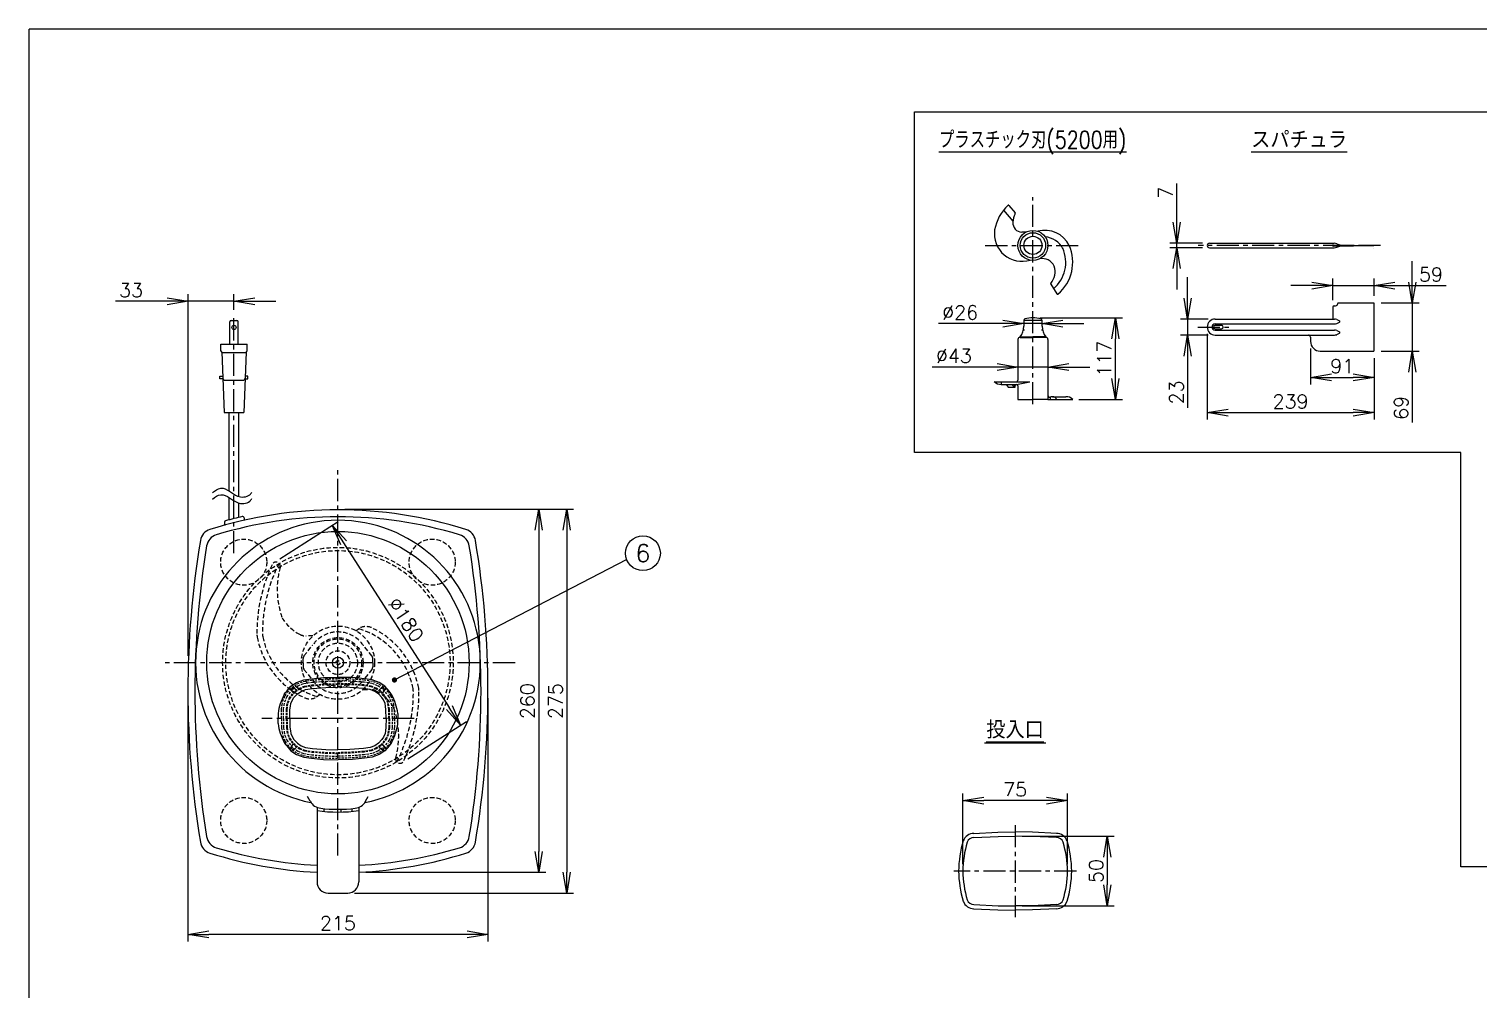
# Model space of a CAD drawing. Extents: x 115 to 2025, y 0 to 1377.
# Drawn here: x 115 to 1154, y 688 to 1377 of the extents above; entities that cross this region are included whole.
import ezdxf
from ezdxf.enums import TextEntityAlignment as Align

# ---------------------------------------------------------------- set-up
doc = ezdxf.new("R2010")
doc.units = 0
doc.header["$LTSCALE"] = 0.5
doc.header["$MEASUREMENT"] = 0
doc.header["$PDMODE"] = 3
doc.header["$PDSIZE"] = 2.5
doc.linetypes.add('CENTER', pattern=[50.8, 31.75, -6.35, 6.35, -6.35])
doc.linetypes.add('HIDDEN', pattern=[9.525, 6.35, -3.175])
doc.layers.get('0').update_dxf_attribs({"linetype": 'CONTINUOUS'})
doc.layers.get('Defpoints').update_dxf_attribs({"linetype": 'CONTINUOUS'})
for name, color, linetype in [('DANMEN', 7, 'CONTINUOUS'), ('KIKI-2D2', 7, 'CONTINUOUS'), ('SIYOU', 7, 'CONTINUOUS'), ('SUNPOU', 7, 'CONTINUOUS'), ('WAKU', 7, 'CONTINUOUS')]:
    doc.layers.add(name, color=color, linetype=linetype)
doc.styles.get("Standard").update_dxf_attribs({"font": 'romans.shx', "bigfont": 'extfont.shx'})
doc.dimstyles.get("Standard").update_dxf_attribs({"dimscale": 5, "dimtxt": 2, "dimasz": 3, "dimexe": 1, "dimexo": 1, "dimgap": 0.6, "dimtad": 3, "dimdec": 0, "dimzin": 0, "dimdsep": 46, "dimtxsty": 'STANDARD', "dimblk": 'OPEN', "dimcen": 1.5, "dimadec": 0, "dimazin": 0, "dimtfac": 1, "dimtdec": 0, "dimtmove": 0, "dimatfit": 0, "dimldrblk": 'OPEN', "dimfxl": 1, "dimtolj": 1, "dimtzin": 0, "dimarcsym": 0})
doc.dimstyles.new('STYLE_1', dxfattribs={"dimscale": 5, "dimtxt": 2, "dimasz": 3, "dimexe": 1, "dimexo": 1, "dimgap": 0.6, "dimtad": 3, "dimdec": 0, "dimlfac": 2, "dimzin": 0, "dimdsep": 46, "dimtxsty": 'STANDARD', "dimblk1": 'OPEN', "dimblk2": 'OPEN', "dimsah": 1, "dimcen": 1.5, "dimadec": 0, "dimazin": 0, "dimtfac": 1, "dimtdec": 0, "dimtmove": 0, "dimatfit": 0, "dimldrblk": 'DOTSMALL', "dimfxl": 1, "dimtvp": 1, "dimtolj": 1, "dimtzin": 0, "dimarcsym": 0})

# ---------------------------------------------------------------- blocks, each defined once
blk = doc.blocks.new('_OPEN')
at = {"color": 0, "linetype": 'ByBlock'}
for p, q in [((-1, 0.167), (0, 0)), ((0, 0), (-1, -0.167)), ((0, 0), (-1, 0))]:
    blk.add_line(p, q, dxfattribs=at)
blk = doc.blocks.new('*D25')
at = {"layer": 'Defpoints', "color": 0}
for p in [(964.8, 1169), (945, 1157.5), (964.8, 1157.5)]:
    blk.add_point(p, dxfattribs=at)
at = {"layer": 'SUNPOU', "color": 0, "lineweight": -2}
for p, q in [((945, 1184), (945, 1199)), ((959.8, 1169), (940, 1169)), ((945, 1169), (945, 1157.5)), ((959.8, 1157.5), (940, 1157.5)), ((945, 1142.5), (945, 1105.3))]:
    blk.add_line(p, q, dxfattribs=at)
at = {"layer": 'SUNPOU', "color": 0, "lineweight": -2, "xscale": 15, "yscale": 15, "zscale": 15}
for p, rotation in [((945, 1169), 270), ((945, 1157.5), 90)]:
    blk.add_blockref('_OPEN', p, dxfattribs=dict(at, rotation=rotation))
at = {"layer": 'SUNPOU', "color": 0, "insert": (937, 1116.4), "char_height": 10, "attachment_point": 5, "rotation": 90}
blk.add_mtext('\\A1;23', dxfattribs=at)
blk = doc.blocks.new('_DotSmall')
at = {"color": 0, "linetype": 'ByBlock', "const_width": 0.5}
blk.add_lwpolyline([(-0.0625, 0, 1), (0.0625, 0, 1)], format="xyb", close=True, dxfattribs=at)
blk = doc.blocks.new('*D22')
at = {"layer": 'Defpoints', "color": 0}
for p in [(834.2, 1169.9), (893.3, 1169.9), (862.1, 1111.4)]:
    blk.add_point(p, dxfattribs=at)
at = {"layer": 'SUNPOU', "color": 0, "lineweight": -2}
for p, q in [((839.2, 1169.9), (898.3, 1169.9)), ((893.3, 1126.4), (893.3, 1154.9)), ((867.1, 1111.4), (898.3, 1111.4))]:
    blk.add_line(p, q, dxfattribs=at)
at = {"layer": 'SUNPOU', "color": 0, "lineweight": -2, "xscale": 15, "yscale": 15, "zscale": 15}
for p, rotation in [((893.3, 1169.9), 90), ((893.3, 1111.4), 270)]:
    blk.add_blockref('_OPEN', p, dxfattribs=dict(at, rotation=rotation))
at = {"layer": 'SUNPOU', "color": 0, "insert": (885.3, 1140.6), "char_height": 10, "attachment_point": 5, "rotation": 90}
blk.add_mtext('\\A1;117', dxfattribs=at)
blk = doc.blocks.new('*D21')
at = {"layer": 'Defpoints', "color": 0}
for p in [(823.5, 1134.6), (823.5, 1134.5), (845, 1135.9)]:
    blk.add_point(p, dxfattribs=at)
at = {"layer": 'SUNPOU', "color": 0, "lineweight": -2}
for p, q in [((808.5, 1134.6), (762, 1134.6)), ((823.5, 1139.5), (823.5, 1139.6)), ((845, 1134.6), (823.5, 1134.6)), ((860, 1134.6), (875, 1134.6)), ((845, 1130.9), (845, 1129.6))]:
    blk.add_line(p, q, dxfattribs=at)
at = {"layer": 'SUNPOU', "color": 0, "lineweight": -2, "xscale": 15, "yscale": 15, "zscale": 15}
blk.add_blockref('_OPEN', (823.5, 1134.6), dxfattribs=at)
at = {"layer": 'SUNPOU', "color": 0, "lineweight": -2, "xscale": 15, "yscale": 15, "zscale": 15, "rotation": 180}
blk.add_blockref('_OPEN', (845, 1134.6), dxfattribs=at)
at = {"layer": 'SUNPOU', "color": 0, "insert": (777.6, 1142.6), "char_height": 10, "attachment_point": 5}
blk.add_mtext('\\A1;%%C43', dxfattribs=at)
blk = doc.blocks.new('*D20')
at = {"layer": 'Defpoints', "color": 0}
for p in [(827.7, 1166.6), (827.7, 1165.7), (840.7, 1166.6)]:
    blk.add_point(p, dxfattribs=at)
at = {"layer": 'SUNPOU', "color": 0, "lineweight": -2}
for p, q in [((812.7, 1165.7), (766.5, 1165.7)), ((840.7, 1165.7), (827.7, 1165.7)), ((855.7, 1165.7), (870.7, 1165.7)), ((827.7, 1161.6), (827.7, 1160.7)), ((840.7, 1161.6), (840.7, 1160.7))]:
    blk.add_line(p, q, dxfattribs=at)
at = {"layer": 'SUNPOU', "color": 0, "lineweight": -2, "xscale": 15, "yscale": 15, "zscale": 15}
blk.add_blockref('_OPEN', (827.7, 1165.7), dxfattribs=at)
at = {"layer": 'SUNPOU', "color": 0, "lineweight": -2, "xscale": 15, "yscale": 15, "zscale": 15, "rotation": 180}
blk.add_blockref('_OPEN', (840.7, 1165.7), dxfattribs=at)
at = {"layer": 'SUNPOU', "color": 0, "insert": (782.1, 1173.7), "char_height": 10, "attachment_point": 5}
blk.add_mtext('\\A1;%%C26', dxfattribs=at)
blk = doc.blocks.new('*D19')
at = {"layer": 'Defpoints', "color": 0}
for p in [(959.1, 1163.3), (1078.6, 1146), (1078.6, 1102)]:
    blk.add_point(p, dxfattribs=at)
at = {"layer": 'SUNPOU', "color": 0, "lineweight": -2}
for p, q in [((959.1, 1158.3), (959.1, 1097)), ((1078.6, 1141), (1078.6, 1097)), ((974.1, 1102), (1063.6, 1102))]:
    blk.add_line(p, q, dxfattribs=at)
at = {"layer": 'SUNPOU', "color": 0, "lineweight": -2, "xscale": 15, "yscale": 15, "zscale": 15, "rotation": 180}
blk.add_blockref('_OPEN', (959.1, 1102), dxfattribs=at)
at = {"layer": 'SUNPOU', "color": 0, "lineweight": -2, "xscale": 15, "yscale": 15, "zscale": 15}
blk.add_blockref('_OPEN', (1078.6, 1102), dxfattribs=at)
at = {"layer": 'SUNPOU', "color": 0, "insert": (1018.8, 1110), "char_height": 10, "attachment_point": 5}
blk.add_mtext('\\A1;239', dxfattribs=at)
blk = doc.blocks.new('*D18')
at = {"layer": 'Defpoints', "color": 0}
for p in [(1078.6, 1180.5), (1078.6, 1146), (1106, 1146)]:
    blk.add_point(p, dxfattribs=at)
at = {"layer": 'SUNPOU', "color": 0, "lineweight": -2}
for p, q in [((1106, 1195.5), (1106, 1210.5)), ((1083.6, 1180.5), (1111, 1180.5)), ((1106, 1180.5), (1106, 1146)), ((1083.6, 1146), (1111, 1146)), ((1106, 1131), (1106, 1094.8))]:
    blk.add_line(p, q, dxfattribs=at)
at = {"layer": 'SUNPOU', "color": 0, "lineweight": -2, "xscale": 15, "yscale": 15, "zscale": 15}
for p, rotation in [((1106, 1180.5), 270), ((1106, 1146), 90)]:
    blk.add_blockref('_OPEN', p, dxfattribs=dict(at, rotation=rotation))
at = {"layer": 'SUNPOU', "color": 0, "insert": (1098, 1105.4), "char_height": 10, "attachment_point": 5, "rotation": 90}
blk.add_mtext('\\A1;69', dxfattribs=at)
blk = doc.blocks.new('*D17')
at = {"layer": 'Defpoints', "color": 0}
for p in [(1078.6, 1193), (1049.1, 1177.5), (1078.6, 1180.5)]:
    blk.add_point(p, dxfattribs=at)
at = {"layer": 'SUNPOU', "color": 0, "lineweight": -2}
for p, q in [((1049.1, 1182.5), (1049.1, 1198)), ((1078.6, 1185.5), (1078.6, 1198)), ((1034.1, 1193), (1019.1, 1193)), ((1049.1, 1193), (1078.6, 1193)), ((1093.6, 1193), (1130.3, 1193))]:
    blk.add_line(p, q, dxfattribs=at)
at = {"layer": 'SUNPOU', "color": 0, "lineweight": -2, "xscale": 15, "yscale": 15, "zscale": 15}
blk.add_blockref('_OPEN', (1049.1, 1193), dxfattribs=at)
at = {"layer": 'SUNPOU', "color": 0, "lineweight": -2, "xscale": 15, "yscale": 15, "zscale": 15, "rotation": 180}
blk.add_blockref('_OPEN', (1078.6, 1193), dxfattribs=at)
at = {"layer": 'SUNPOU', "color": 0, "insert": (1119.4, 1201), "char_height": 10, "attachment_point": 5}
blk.add_mtext('\\A1;59', dxfattribs=at)
blk = doc.blocks.new('*D16')
at = {"layer": 'Defpoints', "color": 0}
for p in [(937.3, 1223.3), (960.7, 1223.3), (960.7, 1220.1)]:
    blk.add_point(p, dxfattribs=at)
at = {"layer": 'SUNPOU', "color": 0, "lineweight": -2}
for p, q in [((937.3, 1238.3), (937.3, 1266)), ((955.7, 1223.3), (932.3, 1223.3)), ((955.7, 1220.1), (932.3, 1220.1)), ((937.3, 1220.1), (937.3, 1223.3)), ((937.3, 1205.1), (937.3, 1190.1))]:
    blk.add_line(p, q, dxfattribs=at)
at = {"layer": 'SUNPOU', "color": 0, "lineweight": -2, "xscale": 15, "yscale": 15, "zscale": 15}
for p, rotation in [((937.3, 1223.3), 270), ((937.3, 1220.1), 90)]:
    blk.add_blockref('_OPEN', p, dxfattribs=dict(at, rotation=rotation))
at = {"layer": 'SUNPOU', "color": 0, "insert": (929.3, 1259.6), "char_height": 10, "attachment_point": 5, "rotation": 90}
blk.add_mtext('\\A1;7', dxfattribs=at)
blk = doc.blocks.new('*D15')
at = {"layer": 'Defpoints', "color": 0}
for p in [(1033.1, 1153), (1078.6, 1146), (1078.6, 1127.2)]:
    blk.add_point(p, dxfattribs=at)
at = {"layer": 'SUNPOU', "color": 0, "lineweight": -2}
for p, q in [((1033.1, 1148), (1033.1, 1122.2)), ((1078.6, 1141), (1078.6, 1122.2)), ((1048.1, 1127.2), (1063.6, 1127.2))]:
    blk.add_line(p, q, dxfattribs=at)
at = {"layer": 'SUNPOU', "color": 0, "lineweight": -2, "xscale": 15, "yscale": 15, "zscale": 15, "rotation": 180}
blk.add_blockref('_OPEN', (1033.1, 1127.2), dxfattribs=at)
at = {"layer": 'SUNPOU', "color": 0, "lineweight": -2, "xscale": 15, "yscale": 15, "zscale": 15}
blk.add_blockref('_OPEN', (1078.6, 1127.2), dxfattribs=at)
at = {"layer": 'SUNPOU', "color": 0, "insert": (1055.8, 1135.2), "char_height": 10, "attachment_point": 5}
blk.add_mtext('\\A1;91', dxfattribs=at)
blk = doc.blocks.new('*D27')
at = {"layer": 'Defpoints', "color": 0}
for p in [(784, 824.1), (784, 773.6), (859, 773.6)]:
    blk.add_point(p, dxfattribs=at)
at = {"layer": 'SUNPOU', "color": 0, "lineweight": -2}
for p, q in [((784, 778.6), (784, 829.1)), ((844, 824.1), (799, 824.1)), ((859, 778.6), (859, 829.1))]:
    blk.add_line(p, q, dxfattribs=at)
at = {"layer": 'SUNPOU', "color": 0, "lineweight": -2, "xscale": 15, "yscale": 15, "zscale": 15, "rotation": 180}
blk.add_blockref('_OPEN', (784, 824.1), dxfattribs=at)
at = {"layer": 'SUNPOU', "color": 0, "lineweight": -2, "xscale": 15, "yscale": 15, "zscale": 15}
blk.add_blockref('_OPEN', (859, 824.1), dxfattribs=at)
at = {"layer": 'SUNPOU', "color": 0, "insert": (821.5, 832.1), "char_height": 10, "attachment_point": 5}
blk.add_mtext('\\A1;75', dxfattribs=at)
blk = doc.blocks.new('*D26')
at = {"layer": 'Defpoints', "color": 0}
for p in [(821.5, 798.6), (821.5, 748.6), (887.5, 748.6)]:
    blk.add_point(p, dxfattribs=at)
at = {"layer": 'SUNPOU', "color": 0, "lineweight": -2}
for p, q in [((826.5, 798.6), (892.5, 798.6)), ((887.5, 783.6), (887.5, 763.6)), ((826.5, 748.6), (892.5, 748.6))]:
    blk.add_line(p, q, dxfattribs=at)
at = {"layer": 'SUNPOU', "color": 0, "lineweight": -2, "xscale": 15, "yscale": 15, "zscale": 15}
for p, rotation in [((887.5, 798.6), 90), ((887.5, 748.6), 270)]:
    blk.add_blockref('_OPEN', p, dxfattribs=dict(at, rotation=rotation))
at = {"layer": 'SUNPOU', "color": 0, "insert": (879.5, 773.6), "char_height": 10, "attachment_point": 5, "rotation": 90}
blk.add_mtext('\\A1;50', dxfattribs=at)
blk = doc.blocks.new('*D33')
at = {"layer": 'Defpoints', "color": 0}
for p in [(290.4, 994.5), (424.2, 878.1), (382.3, 851.2)]:
    blk.add_point(p, dxfattribs=at)
at = {"layer": 'SUNPOU', "color": 0, "lineweight": -2}
for p, q in [((294.6, 997.2), (336.5, 1024)), ((340.4, 1008.7), (416.1, 890.7)), ((386.5, 853.9), (428.4, 880.8))]:
    blk.add_line(p, q, dxfattribs=at)
at = {"layer": 'SUNPOU', "color": 0, "lineweight": -2, "xscale": 15, "yscale": 15, "zscale": 15}
for p, rotation in [((332.3, 1021.3), 122.68293713947), ((424.2, 878.1), 302.68293713947)]:
    blk.add_blockref('_OPEN', p, dxfattribs=dict(at, rotation=rotation))
at = {"layer": 'SUNPOU', "color": 0, "insert": (385.1, 953.7), "char_height": 10, "attachment_point": 5, "rotation": 302.6829}
blk.add_mtext('\\A1;%%C180', dxfattribs=at)
blk = doc.blocks.new('*D32')
at = {"layer": 'Defpoints', "color": 0}
for p in [(229.1, 1181.7), (261.8, 1170.5), (229.1, 922.8)]:
    blk.add_point(p, dxfattribs=at)
at = {"layer": 'SUNPOU', "color": 0, "lineweight": -2}
for p, q in [((229.1, 927.8), (229.1, 1186.7)), ((261.8, 1175.5), (261.8, 1186.7)), ((214.1, 1181.7), (177, 1181.7)), ((261.8, 1181.7), (229.1, 1181.7)), ((276.8, 1181.7), (291.8, 1181.7))]:
    blk.add_line(p, q, dxfattribs=at)
at = {"layer": 'SUNPOU', "color": 0, "lineweight": -2, "xscale": 15, "yscale": 15, "zscale": 15}
blk.add_blockref('_OPEN', (229.1, 1181.7), dxfattribs=at)
at = {"layer": 'SUNPOU', "color": 0, "lineweight": -2, "xscale": 15, "yscale": 15, "zscale": 15, "rotation": 180}
blk.add_blockref('_OPEN', (261.8, 1181.7), dxfattribs=at)
at = {"layer": 'SUNPOU', "color": 0, "insert": (188.1, 1189.7), "char_height": 10, "attachment_point": 5}
blk.add_mtext('\\A1;33', dxfattribs=at)
blk = doc.blocks.new('*D31')
at = {"layer": 'Defpoints', "color": 0}
for p in [(228.8, 902.3), (443.8, 902.3), (228.8, 728.2)]:
    blk.add_point(p, dxfattribs=at)
at = {"layer": 'SUNPOU', "color": 0, "lineweight": -2}
for p, q in [((228.8, 897.3), (228.8, 723.2)), ((443.8, 897.3), (443.8, 723.2)), ((428.8, 728.2), (243.8, 728.2))]:
    blk.add_line(p, q, dxfattribs=at)
at = {"layer": 'SUNPOU', "color": 0, "lineweight": -2, "xscale": 15, "yscale": 15, "zscale": 15, "rotation": 180}
blk.add_blockref('_OPEN', (228.8, 728.2), dxfattribs=at)
at = {"layer": 'SUNPOU', "color": 0, "lineweight": -2, "xscale": 15, "yscale": 15, "zscale": 15}
blk.add_blockref('_OPEN', (443.8, 728.2), dxfattribs=at)
at = {"layer": 'SUNPOU', "color": 0, "insert": (336.3, 736.2), "char_height": 10, "attachment_point": 5}
blk.add_mtext('\\A1;215', dxfattribs=at)
blk = doc.blocks.new('*D30')
at = {"layer": 'Defpoints', "color": 0}
for p in [(336.3, 1032.8), (351.3, 772.7), (480.2, 772.7)]:
    blk.add_point(p, dxfattribs=at)
at = {"layer": 'SUNPOU', "color": 0, "lineweight": -2}
for p, q in [((341.3, 1032.8), (485.2, 1032.8)), ((480.2, 1017.8), (480.2, 787.7)), ((356.3, 772.7), (485.2, 772.7))]:
    blk.add_line(p, q, dxfattribs=at)
at = {"layer": 'SUNPOU', "color": 0, "lineweight": -2, "xscale": 15, "yscale": 15, "zscale": 15}
for p, rotation in [((480.2, 1032.8), 90), ((480.2, 772.7), 270)]:
    blk.add_blockref('_OPEN', p, dxfattribs=dict(at, rotation=rotation))
at = {"layer": 'SUNPOU', "color": 0, "insert": (472.2, 895.3), "char_height": 10, "attachment_point": 5, "rotation": 90}
blk.add_mtext('\\A1;260', dxfattribs=at)
blk = doc.blocks.new('*D51')
at = {"layer": 'Defpoints', "color": 0}
for p in [(356.3, 1032.8), (343.3, 757.8), (500.2, 757.8)]:
    blk.add_point(p, dxfattribs=at)
at = {"layer": 'SUNPOU', "color": 0, "lineweight": -2}
for p, q in [((361.3, 1032.8), (505.2, 1032.8)), ((500.2, 1017.8), (500.2, 772.8)), ((348.3, 757.8), (505.2, 757.8))]:
    blk.add_line(p, q, dxfattribs=at)
at = {"layer": 'SUNPOU', "color": 0, "lineweight": -2, "xscale": 15, "yscale": 15, "zscale": 15}
for p, rotation in [((500.2, 1032.8), 90), ((500.2, 757.8), 270)]:
    blk.add_blockref('_OPEN', p, dxfattribs=dict(at, rotation=rotation))
at = {"layer": 'SUNPOU', "color": 0, "insert": (492.2, 895.3), "char_height": 10, "attachment_point": 5, "rotation": 90}
blk.add_mtext('\\A1;275', dxfattribs=at)

msp = doc.modelspace()

# ---------------------------------------------------------------- linework, layer by layer
at = {"color": 2}
for p, q in [((813.27, 1247.08), (819.94, 1239.09)), ((817.07, 1250.34), (821.52, 1245)), ((829.2, 1231.24), (826.28, 1231.24)), ((960.71, 1223.3), (1050.12, 1223.3)), ((960.71, 1220.05), (1050.12, 1220.05)), ((1049.08, 1221.43), (1049.08, 1221.92)), ((1049.34, 1222.17), (1078.58, 1221.73)), ((1049.34, 1221.18), (1078.58, 1221.63)), ((1051.98, 1222.94), (1054.08, 1222.1)), ((1051.98, 1220.41), (1054.08, 1221.25)), ((1052.58, 1222.12), (1052.58, 1221.23)), ((1078.58, 1219.54), (1078.58, 1219.64)), ((846.95, 1193.92), (851.41, 1186.96)), ((1049.08, 1177.51), (1049.08, 1169.01)), ((1050.08, 1178.51), (1051.08, 1178.51)), ((1052.58, 1180.51), (1052.58, 1180.01)), ((1052.58, 1180.51), (1078.58, 1180.51)), ((1078.58, 1180.51), (1078.58, 1146.01)), ((827.73, 1168.14), (827.73, 1163.88)), ((827.73, 1168.14), (840.73, 1168.14)), ((840.73, 1168.14), (840.73, 1163.88)), ((964.83, 1169.01), (1050.22, 1169.01)), ((964.83, 1165.51), (1050.22, 1165.51)), ((964.83, 1164.51), (969.33, 1164.51)), ((1051.89, 1168.73), (1053.81, 1167.71)), ((1051.89, 1165.8), (1053.81, 1166.82)), ((823.48, 1154.38), (823.48, 1125.13)), ((824.98, 1155.88), (834.23, 1155.88)), ((825.11, 1156.13), (825.11, 1155.88)), ((825.11, 1156.13), (834.23, 1156.13)), ((843.36, 1156.13), (834.23, 1156.13)), ((843.48, 1155.88), (834.23, 1155.88)), ((843.36, 1156.13), (843.36, 1155.88)), ((844.98, 1154.38), (844.98, 1111.38)), ((964.83, 1162.01), (969.33, 1162.01)), ((964.83, 1161.01), (1050.22, 1161.01)), ((964.83, 1157.51), (1050.22, 1157.51)), ((1033.08, 1156.01), (1033.08, 1153.01)), ((1051.89, 1160.73), (1053.81, 1159.71)), ((1051.89, 1157.8), (1053.81, 1158.82)), ((253.14, 1145.15), (254.83, 1102.07)), ((270.5, 1145.15), (268.8, 1102.07)), ((1040.08, 1146.01), (1078.58, 1146.01)), ((255.02, 1125.28), (268.62, 1125.28)), ((806.57, 1124.13), (831.98, 1124.13)), ((811.57, 1124.13), (811.57, 1122.13)), ((811.57, 1122.13), (822.48, 1122.13)), ((814.99, 1122.13), (816.54, 1120.31)), ((819.2, 1122.13), (820.9, 1120.13)), ((820.51, 1122.13), (821.55, 1120.91)), ((822.48, 1122.13), (831.98, 1124.13)), ((816.92, 1120.13), (820.9, 1120.13)), ((820.9, 1120.13), (821.13, 1120.13)), ((823.48, 1121.13), (823.48, 1111.38)), ((846.62, 1112.88), (845.98, 1112.88)), ((846.62, 1112.88), (846.62, 1111.38)), ((848.19, 1113.38), (857.75, 1113.38)), ((823.48, 1111.38), (834.23, 1111.38)), ((844.98, 1111.38), (834.23, 1111.38)), ((844.98, 1111.38), (862.75, 1111.38))]:
    msp.add_line(p, q, dxfattribs=at)
for points in [[(253.94, 1126.25), (251.81, 1126.25), (251.81, 1128.07), (253.81, 1128.07)], [(269.7, 1126.25), (271.83, 1126.25), (271.83, 1128.07), (269.83, 1128.07)], [(791.75, 800.57), (809.18, 801.38), (821.46, 801.57)], [(851.26, 800.57), (833.83, 801.38), (821.55, 801.57)], [(791.89, 797.57), (809.28, 798.38), (821.51, 798.57)], [(851.12, 797.57), (833.74, 798.38), (821.51, 798.57)], [(791.89, 749.58), (809.28, 748.77), (821.51, 748.57)], [(851.12, 749.58), (833.74, 748.77), (821.51, 748.57)], [(791.75, 746.58), (809.18, 745.77), (821.46, 745.58)], [(851.26, 746.58), (833.83, 745.77), (821.55, 745.58)]]:
    msp.add_lwpolyline(points, dxfattribs=at)
for radius in [10.75, 9.12, 6.5]:
    msp.add_circle((834.23, 1221.74), radius, dxfattribs=at)
for centre, radius, start, end in [((837.88, 1227.28), 31.58, 132.97988, 169.93656), ((816.69, 1250.02), 0.5, 39.80557, 132.97988), ((826.51, 1237.89), 6.66, 176.16374, 268.00614), ((835.12, 1237.36), 15.29, 152.39629, 176.35474), ((821.13, 1244.68), 0.5, 332.39629, 39.80557), ((826.44, 1230.14), 19.83, 172.30531, 287.0246), ((842.83, 1213.22), 19.32, 26.15487, 105.06521), ((841.48, 1211.85), 16.14, 27.89722, 84.48905), ((833.02, 1209.62), 24.73, 310.09328, 24.05536), ((833.02, 1209.62), 29.73, 310.09328, 24.05536), ((960.71, 1221.68), 1.62, 90, 180), ((960.71, 1221.68), 1.62, 180, 270), ((1049.33, 1221.92), 0.25, 89.12606, 180), ((1049.33, 1221.43), 0.25, 180, 270.87394), ((1050.12, 1218.3), 5, 68.17766, 90), ((1050.12, 1225.05), 5, 270, 291.82234), ((840.89, 1202.83), 9.48, 25.24622, 101.2601), ((837.37, 1202.87), 12.74, 319.05469, 18.30186), ((847.37, 1194.19), 0.5, 139.05469, 213.69007), ((851.82, 1187.24), 0.5, 213.69007, 313.60766), ((1050.08, 1177.51), 1, 90, 180), ((1051.08, 1180.01), 1.5, 270, 0), ((813.19, 1164.49), 14.55, 324.96297, 357.61355), ((828.73, 1168.14), 1, 105.46601, 180), ((834.23, 1148.26), 21.62, 74.53399, 105.46601), ((839.73, 1168.14), 1, 0, 74.53399), ((855.28, 1164.49), 14.55, 182.38645, 215.03703), ((964.83, 1163.26), 5.75, 90, 270), ((964.83, 1163.26), 2.25, 90, 270), ((964.83, 1163.26), 1.25, 90, 270), ((969.33, 1163.26), 1.25, 270, 90), ((1050.22, 1164.01), 5, 70.50907, 90), ((1050.22, 1170.51), 5, 270, 289.49093), ((1053.58, 1167.26), 0.5, 293.50065, 62.62952), ((824.98, 1154.38), 1.5, 90, 180), ((843.48, 1154.38), 1.5, 0, 90), ((1031.58, 1156.01), 1.5, 0, 90), ((1050.22, 1156.01), 5, 70.50907, 90), ((1050.22, 1162.51), 5, 270, 289.49093), ((1053.58, 1159.26), 0.5, 297.37048, 66.49935), ((1040.08, 1153.01), 7, 180, 270), ((255.35, 1126.74), 1.5, 187.84918, 256.99512), ((268.28, 1126.74), 1.5, 283.00488, 352.15082), ((811.32, 1128.76), 6.63, 224.23069, 272.1665), ((822.48, 1125.13), 1, 270, 0), ((822.48, 1121.13), 1, 0, 90), ((816.92, 1120.63), 0.5, 220.30528, 270), ((821.13, 1120.63), 0.5, 270, 46.48781), ((845.98, 1113.88), 1, 180, 270), ((848.28, 1110.39), 3, 19.43919, 123.60686), ((858, 1106.76), 6.63, 44.23069, 92.1665), ((791.89, 792.57), 8, 90, 160.15794), ((851.12, 792.57), 8, 19.84206, 90), ((856.65, 773), 75.64, 162.9769, 179.54772), ((856.65, 773), 72.64, 162.9769, 179.54772), ((791.89, 792.57), 5, 90, 160.15794), ((851.12, 792.57), 5, 19.84206, 90), ((786.37, 773), 72.64, 0.45228, 17.0231), ((786.37, 773), 75.64, 0.45228, 17.0231), ((856.65, 774.15), 75.64, 180.45228, 197.0231), ((856.65, 774.15), 72.64, 180.45228, 197.0231), ((786.37, 774.15), 72.64, 342.9769, 359.54772), ((786.37, 774.15), 75.64, 342.9769, 359.54772), ((791.89, 754.58), 8, 199.84206, 270), ((791.89, 754.58), 5, 199.84206, 270), ((851.12, 754.58), 5, 270, 340.15794), ((851.12, 754.58), 8, 270, 340.15794)]:
    msp.add_arc(centre, radius, start, end, dxfattribs=at)
at = {"layer": 'DANMEN', "color": 2, "linetype": 'CENTER'}
for p, q in [((834.23, 1107.97), (834.23, 1256.37)), ((800.06, 1221.74), (866.74, 1221.74)), ((1083.35, 1221.68), (952.72, 1221.68)), ((261.82, 1001.24), (261.82, 1170.48)), ((952.32, 1163.26), (976.75, 1163.26)), ((336.33, 784.61), (336.33, 1061.08)), ((463.26, 922.84), (209.39, 922.84)), ((390.88, 882.84), (281.77, 882.84)), ((821.51, 806.51), (821.51, 740.63)), ((865.42, 773.57), (777.59, 773.57))]:
    msp.add_line(p, q, dxfattribs=at)
at = {"layer": 'DANMEN', "color": 2}
for p, q in [((252.32, 1150.99), (271.32, 1150.99)), ((252.32, 1146.49), (252.32, 1150.99)), ((253.14, 1144.99), (270.5, 1144.99)), ((271.32, 1146.49), (271.32, 1150.99)), ((254.83, 1102.07), (268.8, 1102.07)), ((336.33, 916.37), (336.25, 916.37)), ((336.33, 916.37), (336.4, 916.37)), ((303.84, 861), (303.13, 861.71)), ((368.82, 861), (369.52, 861.71))]:
    msp.add_line(p, q, dxfattribs=at)
at = {"layer": 'DANMEN', "color": 2, "linetype": 'HIDDEN'}
for p, q in [((349.17, 945.74), (352.38, 947.91)), ((312, 927.67), (318.15, 935.26)), ((318.33, 941.95), (313.65, 941.95)), ((360.66, 927.67), (354.5, 935.26)), ((311.33, 922.84), (311.33, 925.78)), ((361.33, 922.84), (361.33, 925.78)), ((311.33, 922.84), (311.33, 919.91)), ((312, 918.02), (318.15, 910.43)), ((360.66, 918.02), (354.5, 910.43)), ((361.33, 922.84), (361.33, 919.91)), ((303.84, 904.69), (303.13, 903.98)), ((305.25, 904.69), (307.11, 902.83)), ((367.4, 904.69), (365.55, 902.83)), ((368.82, 904.69), (369.52, 903.98)), ((303.13, 902.57), (304.85, 900.85)), ((323.48, 899.95), (320.27, 897.77)), ((354.33, 903.74), (359.01, 903.74)), ((369.52, 902.57), (367.8, 900.85)), ((303.13, 863.12), (304.85, 864.84)), ((305.25, 861), (307.11, 862.85)), ((367.4, 861), (365.55, 862.85)), ((369.52, 863.12), (367.8, 864.84))]:
    msp.add_line(p, q, dxfattribs=at)
at = {"layer": 'DANMEN', "color": 2, "linetype": 'HIDDEN', "ltscale": 0.5}
for points in [[(300.16, 901.59), (303.33, 905.17), (307.2, 907.65), (311.52, 909.43), (317.37, 910.34), (327.38, 911.13), (336.18, 911.34)], [(301.28, 900.6), (304.31, 904.02), (307.9, 906.31), (311.93, 907.98), (317.54, 908.85), (327.46, 909.63), (336.22, 909.84)], [(302.78, 899.27), (305.63, 902.48), (308.83, 904.53), (312.48, 906.04), (317.78, 906.86), (327.56, 907.63), (336.27, 907.84)], [(303.15, 898.94), (305.95, 902.1), (309.06, 904.09), (312.61, 905.55), (317.83, 906.36), (327.59, 907.13), (336.28, 907.34)], [(369.5, 898.94), (366.7, 902.1), (363.59, 904.09), (360.04, 905.55), (354.82, 906.36), (345.06, 907.13), (336.38, 907.34)], [(369.88, 899.27), (367.03, 902.48), (363.82, 904.53), (360.18, 906.04), (354.88, 906.86), (345.09, 907.63), (336.39, 907.84)], [(371.37, 900.6), (368.34, 904.02), (364.75, 906.31), (360.72, 907.98), (355.11, 908.85), (345.19, 909.63), (336.44, 909.84)], [(372.5, 901.59), (369.32, 905.17), (365.45, 907.65), (361.13, 909.43), (355.28, 910.34), (345.27, 911.13), (336.47, 911.34)], [(295.83, 882.93), (295.93, 889.6), (296.33, 892.6), (296.81, 895.34), (298.41, 898.99), (299.8, 901.12)], [(297.33, 882.91), (297.42, 889.49), (297.81, 892.38), (298.25, 894.9), (299.73, 898.27), (301.06, 900.3)], [(299.33, 882.88), (299.42, 889.34), (299.79, 892.07), (300.18, 894.32), (301.5, 897.32), (302.73, 899.21)], [(299.83, 882.87), (299.92, 889.31), (300.28, 891.99), (300.66, 894.17), (301.94, 897.08), (303.15, 898.94)], [(372.83, 882.87), (372.73, 889.31), (372.37, 891.99), (371.99, 894.17), (370.71, 897.08), (369.5, 898.94)], [(373.33, 882.88), (373.23, 889.34), (372.87, 892.07), (372.47, 894.32), (371.15, 897.32), (369.92, 899.21)], [(375.33, 882.91), (375.23, 889.49), (374.84, 892.38), (374.4, 894.9), (372.92, 898.27), (371.6, 900.3)], [(376.83, 882.93), (376.73, 889.6), (376.33, 892.6), (375.85, 895.34), (374.24, 898.99), (372.85, 901.12)], [(295.83, 882.75), (295.93, 876.08), (296.33, 873.08), (296.81, 870.35), (298.41, 866.7), (299.8, 864.57)], [(297.33, 882.78), (297.42, 876.2), (297.81, 873.31), (298.25, 870.79), (299.73, 867.42), (301.06, 865.39)], [(299.33, 882.81), (299.42, 876.34), (299.79, 873.62), (300.18, 871.37), (301.5, 868.37), (302.73, 866.48)], [(299.83, 882.81), (299.92, 876.38), (300.28, 873.69), (300.66, 871.51), (301.94, 868.61), (303.15, 866.75)], [(372.83, 882.81), (372.73, 876.38), (372.37, 873.69), (371.99, 871.51), (370.71, 868.61), (369.5, 866.75)], [(373.33, 882.81), (373.23, 876.34), (372.87, 873.62), (372.47, 871.37), (371.15, 868.37), (369.92, 866.48)], [(375.33, 882.78), (375.23, 876.2), (374.84, 873.31), (374.4, 870.79), (372.92, 867.42), (371.6, 865.39)], [(376.83, 882.75), (376.73, 876.08), (376.33, 873.08), (375.85, 870.35), (374.24, 866.7), (372.85, 864.57)], [(300.16, 864.1), (303.33, 860.52), (307.2, 858.04), (311.52, 856.25), (317.37, 855.35), (327.38, 854.56), (336.18, 854.34)], [(301.28, 865.09), (304.31, 861.67), (307.9, 859.38), (311.93, 857.71), (317.54, 856.84), (327.46, 856.06), (336.22, 855.84)], [(302.78, 866.42), (305.63, 863.21), (308.83, 861.16), (312.48, 859.65), (317.78, 858.83), (327.56, 858.05), (336.27, 857.84)], [(303.15, 866.75), (305.95, 863.59), (309.06, 861.6), (312.61, 860.13), (317.83, 859.32), (327.59, 858.55), (336.28, 858.34)], [(369.5, 866.75), (366.7, 863.59), (363.59, 861.6), (360.04, 860.13), (354.82, 859.32), (345.06, 858.55), (336.38, 858.34)], [(369.88, 866.42), (367.03, 863.21), (363.82, 861.16), (360.18, 859.65), (354.88, 858.83), (345.09, 858.05), (336.39, 857.84)], [(371.37, 865.09), (368.34, 861.67), (364.75, 859.38), (360.72, 857.71), (355.11, 856.84), (345.19, 856.06), (336.44, 855.84)], [(372.5, 864.1), (369.32, 860.52), (365.45, 858.04), (361.13, 856.25), (355.28, 855.35), (345.27, 854.56), (336.47, 854.34)]]:
    msp.add_lwpolyline(points, dxfattribs=at)
at = {"layer": 'DANMEN', "color": 4, "linetype": 'HIDDEN'}
for centre in [(268.83, 994.84), (403.83, 994.84), (268.83, 809.84), (403.83, 809.84)]:
    msp.add_circle(centre, 16.5, dxfattribs=at)
at = {"layer": 'DANMEN', "color": 2, "linetype": 'HIDDEN'}
for radius in [82.6, 80.32, 26.25, 18, 17, 14, 8.5, 1.5]:
    msp.add_circle((336.33, 922.84), radius, dxfattribs=at)
at = {"layer": 'DANMEN', "color": 2}
for centre, start, end in [((254.95, 1146.96), 190.11897, 227.38993), ((268.68, 1146.96), 312.61007, 349.88103)]:
    msp.add_arc(centre, 2.68, start, end, dxfattribs=at)
at = {"layer": 'DANMEN', "color": 2, "linetype": 'HIDDEN'}
for centre, radius, start, end in [((391.87, 944.46), 113.57, 154.75948, 180.83749), ((391.87, 944.46), 109.57, 153.10314, 180.63397), ((291.99, 991.95), 3, 342.92064, 161.71802), ((353.78, 975.38), 60.97, 164.88202, 199.57272), ((325.05, 972.95), 33.9, 212.07502, 241.49565), ((335.08, 893.31), 56.16, 11.26191, 73.33041), ((356.36, 938.74), 10, 66.9829, 113.4182), ((335.08, 893.31), 60.16, 10.83236, 65.25124), ((288.31, 942.95), 10, 180.83749, 190.83236), ((337.57, 952.38), 60.16, 190.83236, 245.25124), ((292.3, 943.36), 10, 180.63397, 191.26191), ((337.57, 952.38), 56.16, 191.26191, 253.33041), ((313.65, 951.95), 10, 241.49565, 270), ((315.82, 937.15), 3, 320.94724, 325.1021), ((336.33, 922.84), 22, 34.62354, 145.37646), ((356.83, 937.15), 3, 214.8979, 219.05276), ((314.33, 925.78), 3, 140.94724, 180), ((358.33, 925.78), 3, 0, 39.05276), ((314.33, 919.91), 3, 180, 219.05276), ((358.33, 919.91), 3, 320.94724, 0), ((303.84, 903.28), 1, 135, 225), ((304.54, 903.98), 1, 45, 135), ((315.82, 908.54), 3, 34.8979, 39.05276), ((336.33, 922.84), 22, 214.62354, 325.37646), ((356.83, 908.54), 3, 140.94724, 145.1021), ((368.11, 903.98), 1, 45, 135), ((368.82, 903.28), 1, 315, 45), ((380.35, 902.32), 10, 0.63397, 11.26191), ((384.34, 902.74), 10, 0.83749, 10.83236), ((316.3, 906.95), 10, 246.9829, 293.4182), ((359.01, 893.74), 10, 61.49565, 90), ((347.6, 872.74), 33.9, 32.07502, 61.49565), ((280.79, 901.22), 109.57, 333.10314, 0.63397), ((280.79, 901.22), 113.57, 334.75948, 0.83749), ((318.88, 870.31), 60.97, 344.88202, 19.57272), ((303.84, 862.41), 1, 135, 225), ((368.82, 862.41), 1, 315, 45), ((304.54, 861.71), 1, 225, 315), ((368.11, 861.71), 1, 225, 315), ((380.66, 853.74), 3, 162.92064, 341.71802)]:
    msp.add_arc(centre, radius, start, end, dxfattribs=at)
at = {"layer": 'KIKI-2D2', "color": 2}
for p, q in [((258.82, 1150.99), (258.82, 1166.99)), ((259.82, 1167.99), (263.82, 1167.99)), ((264.82, 1150.99), (264.82, 1166.99)), ((258.32, 1045.88), (258.32, 1102.07)), ((265.32, 1041.87), (265.32, 1102.07)), ((258.32, 1025.15), (258.32, 1041.24)), ((265.32, 1026.91), (265.32, 1037.23)), ((255.06, 1023.5), (255.06, 1021.15)), ((269.06, 1026.52), (269.06, 1024.7)), ((316.47, 823.55), (314.57, 826.88)), ((356.19, 823.55), (358.09, 826.88)), ((321.33, 819.26), (321.33, 772.71)), ((326.33, 818.32), (326.33, 816.31)), ((338.33, 817.86), (338.33, 815.86)), ((346.33, 818.32), (346.33, 816.31)), ((351.33, 819.26), (351.33, 772.71))]:
    msp.add_line(p, q, dxfattribs=at)
at = {"layer": 'KIKI-2D2', "color": 3}
for p, q in [((321.33, 772.71), (321.33, 765.84)), ((351.33, 772.71), (351.33, 765.84)), ((329.33, 757.84), (343.33, 757.84))]:
    msp.add_line(p, q, dxfattribs=at)
at = {"layer": 'KIKI-2D2', "color": 2}
for points in [[(299.61, 902.52), (302.69, 905.94), (306.74, 908.54), (311.88, 910.5), (317.31, 911.34), (325.98, 912.11), (336.16, 912.34)], [(304.83, 897.84), (307.26, 900.56), (309.99, 902.3), (313.15, 903.61), (318.07, 904.38), (327.69, 905.13), (336.33, 905.34)], [(367.83, 897.84), (365.39, 900.56), (362.66, 902.3), (359.5, 903.61), (354.59, 904.38), (344.96, 905.13), (336.33, 905.34)], [(373.04, 902.52), (369.97, 905.94), (365.91, 908.54), (360.78, 910.5), (355.34, 911.34), (346.67, 912.11), (336.49, 912.34)], [(297.9, 899.94), (298.82, 901.41), (299.61, 902.52)], [(301.83, 882.84), (301.92, 889.16), (302.26, 891.69), (302.59, 893.59), (303.71, 896.12), (304.83, 897.84)], [(370.83, 882.84), (370.73, 889.16), (370.39, 891.69), (370.06, 893.59), (368.95, 896.12), (367.83, 897.84)], [(374.75, 899.94), (373.84, 901.41), (373.04, 902.52)], [(293.45, 886.52), (293.42, 886.35), (293.39, 884.83), (293.39, 882.84)], [(379.2, 886.52), (379.23, 886.35), (379.27, 884.83), (379.27, 882.84)], [(293.45, 879.17), (293.42, 879.34), (293.39, 880.86), (293.39, 882.84)], [(301.83, 882.84), (301.92, 876.53), (302.26, 874), (302.59, 872.1), (303.71, 869.56), (304.83, 867.84)], [(370.83, 882.84), (370.73, 876.53), (370.39, 874), (370.06, 872.1), (368.95, 869.56), (367.83, 867.84)], [(379.2, 879.17), (379.23, 879.34), (379.27, 880.86), (379.27, 882.84)], [(297.9, 865.74), (298.82, 864.28), (299.61, 863.17)], [(299.61, 863.17), (302.69, 859.75), (306.74, 857.15), (311.88, 855.19), (317.31, 854.34), (325.98, 853.58), (336.16, 853.34)], [(304.83, 867.84), (307.26, 865.13), (309.99, 863.38), (313.15, 862.07), (318.07, 861.31), (327.69, 860.55), (336.33, 860.34)], [(367.83, 867.84), (365.39, 865.13), (362.66, 863.38), (359.5, 862.07), (354.59, 861.31), (344.96, 860.55), (336.33, 860.34)], [(373.04, 863.17), (369.97, 859.75), (365.91, 857.15), (360.78, 855.19), (355.34, 854.34), (346.67, 853.58), (336.49, 853.34)], [(374.75, 865.74), (373.84, 864.28), (373.04, 863.17)]]:
    msp.add_lwpolyline(points, dxfattribs=at)
for centre, radius in [((261.82, 1162.99), 1.5), ((336.33, 922.84), 94), ((336.33, 922.84), 4)]:
    msp.add_circle(centre, radius, dxfattribs=at)
for centre, radius, start, end in [((259.82, 1166.99), 1, 90, 180), ((263.82, 1166.99), 1, 0, 90), ((336.33, 922.84), 102, 280.91308, 259.08692), ((336.33, 727.27), 300.07, 73.11816, 106.88184), ((256.06, 1023.5), 1, 105.26889, 180), ((336.93, 727.27), 308.07, 102.95998, 105.26889), ((268.06, 1026.52), 1, 0, 102.95998), ((252.09, 1004.84), 10, 106.88184, 170.78116), ((420.56, 1004.84), 10, 9.21884, 73.11816), ((883.63, 902.34), 649.8, 170.78116, 189.21884), ((-210.97, 902.34), 649.8, 350.78116, 9.21884), ((329.9, 881.89), 36.74, 150.56953, 172.76554), ((342.75, 881.89), 36.74, 7.23446, 29.43047), ((329.9, 883.8), 36.74, 187.23446, 209.43047), ((342.75, 883.8), 36.74, 330.56953, 352.76554), ((325.15, 828.5), 10, 209.70043, 263.2445), ((347.5, 828.5), 10, 276.7555, 330.29957), ((336.33, 923.34), 107.5, 261.97907, 278.02093), ((336.33, 922.84), 105, 263.2445, 276.7555), ((252.09, 799.84), 10, 189.21884, 253.11816), ((336.33, 1077.41), 300.07, 253.11816, 267.13469), ((336.33, 1077.41), 300.07, 272.86531, 286.88184), ((420.56, 799.84), 10, 286.88184, 350.78116)]:
    msp.add_arc(centre, radius, start, end, dxfattribs=at)
at = {"layer": 'KIKI-2D2', "color": 3}
for centre, radius, start, end in [((336.33, 727.27), 305.07, 72.5127, 107.4873), ((247.66, 1008.71), 10, 107.4873, 170.50539), ((424.99, 1008.71), 10, 9.49461, 72.5127), ((883.63, 902.34), 654.8, 170.50539, 189.49461), ((-210.97, 902.34), 654.8, 350.50539, 9.49461), ((247.66, 795.98), 10, 189.49461, 252.5127), ((424.99, 795.98), 10, 287.4873, 350.50539), ((336.33, 1077.41), 305.07, 252.5127, 267.18169), ((336.33, 1077.41), 305.07, 272.81831, 287.4873), ((329.33, 765.84), 8, 180, 270), ((343.33, 765.84), 8, 270, 0)]:
    msp.add_arc(centre, radius, start, end, dxfattribs=at)
at = {"layer": 'KIKI-2D2', "color": 2}
for points in [[(246.46, 1044.69), (248.39, 1046.17), (252.22, 1049.12), (259.03, 1045.79), (264.37, 1041.07), (272.02, 1041.21), (274.24, 1044.32), (274.73, 1045)], [(246.46, 1040.05), (248.39, 1041.53), (252.22, 1044.48), (259.03, 1041.15), (264.37, 1036.43), (272.02, 1036.57), (274.24, 1039.69), (274.73, 1040.36)]]:
    msp.add_open_spline(points, degree=3, knots=[0, 0, 0, 0, 6.7451088, 13.4014565, 20.0286772, 28.8742513, 31.32835, 31.32835, 31.32835, 31.32835], dxfattribs=at)
at = {"layer": 'SIYOU', "color": 7}
for p, q in [((749.31, 1073.37), (749.31, 1317.3)), ((749.31, 1317.3), (1510.12, 1317.3)), ((1140.82, 1073.37), (749.31, 1073.37)), ((1140.82, 776.52), (1140.82, 1073.37)), ((1510.12, 776.52), (1140.82, 776.52))]:
    msp.add_line(p, q, dxfattribs=at)
at = {"layer": 'SIYOU', "color": 1}
msp.add_line((799.49, 865.36), (843.38, 865.36), dxfattribs=at)
at = {"layer": 'SUNPOU'}
msp.add_circle((554.81, 1001.25), 12.5, dxfattribs=at)
at = {"layer": 'WAKU', "color": 6}
for p, q in [((2025, 1376.75), (115, 1376.75)), ((115, 1376.75), (115, 0))]:
    msp.add_line(p, q, dxfattribs=at)

# ---------------------------------------------------------------- texts
at = {"layer": 'SIYOU', "color": 1, "width": 0.8}
msp.add_text('%%Uプラスチック刃(5200用)', height=12.5, dxfattribs=at).set_placement((834.04, 1291.16), align=Align.CENTER)
at = {"layer": 'SIYOU', "color": 1}
for s, p in [('%%Uスパチュラ', (1024.93, 1291.16)), ('%%U投入口', (821.43, 868.54))]:
    msp.add_text(s, height=12.5, dxfattribs=at).set_placement(p, align=Align.CENTER)
at = {"layer": 'SUNPOU'}
msp.add_text('6', height=12.5, dxfattribs=at).set_placement((554.81, 1001.25), align=Align.MIDDLE)

# ---------------------------------------------------------------- dimensions: what is measured, and where the dimension line sits
for base, p1, p2, angle, dimstyle, picture, middle in [((937.32779528, 1223.30037597), (960.70775472, 1220.05037597), (960.70775472, 1223.30037597), 90, 'STYLE_1', '*D16', (929.32779528, 1259.63370931)), ((1106.01, 1146.01), (1078.58, 1180.51), (1078.58, 1146.01), 90, 'STYLE_1', '*D18', (1098.01, 1105.4)), ((944.97, 1157.51), (964.83, 1169.01), (964.83, 1157.51), 90, 'STYLE_1', '*D25', (936.97, 1116.42)), ((893.31, 1169.88), (862.1, 1111.38), (834.23, 1169.88), 90, 'STYLE_1', '*D22', (885.31, 1140.63)), ((887.46, 748.57), (821.51, 798.57), (821.51, 748.57), 270, 'STANDARD', '*D26', (879.46, 773.57))]:
    dim = msp.add_linear_dim(base=base, p1=p1, p2=p2, angle=angle, dimstyle=dimstyle, dxfattribs=at)
    dim.commit()
    dim.dimension.update_dxf_attribs({"geometry": picture, "text_midpoint": middle})
for base, p1, p2, dimstyle, picture, middle in [((1078.58, 1193.01), (1049.08, 1177.51), (1078.58, 1180.51), 'STYLE_1', '*D17', (1119.44, 1201.01)), ((229.15, 1181.73), (261.82, 1170.48), (229.15, 922.84), 'STANDARD', '*D32', (188.05, 1189.73)), ((1078.58, 1127.19), (1033.08, 1153.01), (1078.58, 1146.01), 'STYLE_1', '*D15', (1055.83, 1135.19)), ((228.83, 728.15), (443.83, 902.34), (228.83, 902.34), 'STANDARD', '*D31', (336.33, 736.15)), ((784.01, 824.08), (859, 773.57), (784.01, 773.57), 'STANDARD', '*D27', (821.51, 832.08))]:
    dim = msp.add_linear_dim(base=base, p1=p1, p2=p2, dimstyle=dimstyle, dxfattribs=at)
    dim.commit()
    dim.dimension.update_dxf_attribs({"geometry": picture, "text_midpoint": middle})
dim = msp.add_linear_dim(base=(827.73, 1165.69), p1=(840.73, 1166.64), p2=(827.73, 1166.64), text='%%C<>', dimstyle='STYLE_1', dxfattribs=at)
dim.commit()
dim.dimension.update_dxf_attribs({"geometry": '*D20', "text_midpoint": (782.12, 1173.69)})
dim = msp.add_linear_dim(base=(1078.58, 1102.05), p1=(959.08, 1163.26), p2=(1078.58, 1146.01), dimstyle='STYLE_1', dxfattribs=at)
dim.commit()
dim.dimension.update_dxf_attribs({"geometry": '*D19', "text_midpoint": (1018.83, 1102.05), "dimtype": 160})
dim = msp.add_linear_dim(base=(823.48, 1134.64), p1=(844.98, 1135.88), p2=(823.48, 1134.51), text='%%C<>', dimstyle='STYLE_1', dxfattribs=at)
dim.commit()
dim.dimension.update_dxf_attribs({"geometry": '*D21', "text_midpoint": (777.63, 1134.64), "dimtype": 160})
for base, p1, p2, picture, middle in [((480.24, 772.71), (336.33, 1032.84), (351.33, 772.71), '*D30', (480.24, 895.34)), ((500.24, 757.84), (356.33, 1032.84), (343.33, 757.84), '*D51', (500.24, 895.34))]:
    dim = msp.add_linear_dim(base=base, p1=p1, p2=p2, angle=90, dimstyle='STANDARD', dxfattribs=at)
    dim.commit()
    dim.dimension.update_dxf_attribs({"geometry": picture, "text_midpoint": middle, "dimtype": 160})
dim = msp.add_linear_dim(base=(424.17, 878.08), p1=(290.37, 994.48), p2=(382.28, 851.21), angle=302.68294, text='%%C180', dimstyle='STANDARD', dxfattribs=at)
dim.commit()
dim.dimension.update_dxf_attribs({"geometry": '*D33', "text_midpoint": (378.42, 949.4), "dimtype": 161})

# ---------------------------------------------------------------- leaders
msp.add_leader([(376.81, 910.46), (543.17, 996.7)], dimstyle='STANDARD', override={"dimgap": 1, "dimtad": 0, "dimldrblk": 'DotSmall'}, dxfattribs=at)

doc.saveas('drawing.dxf')
